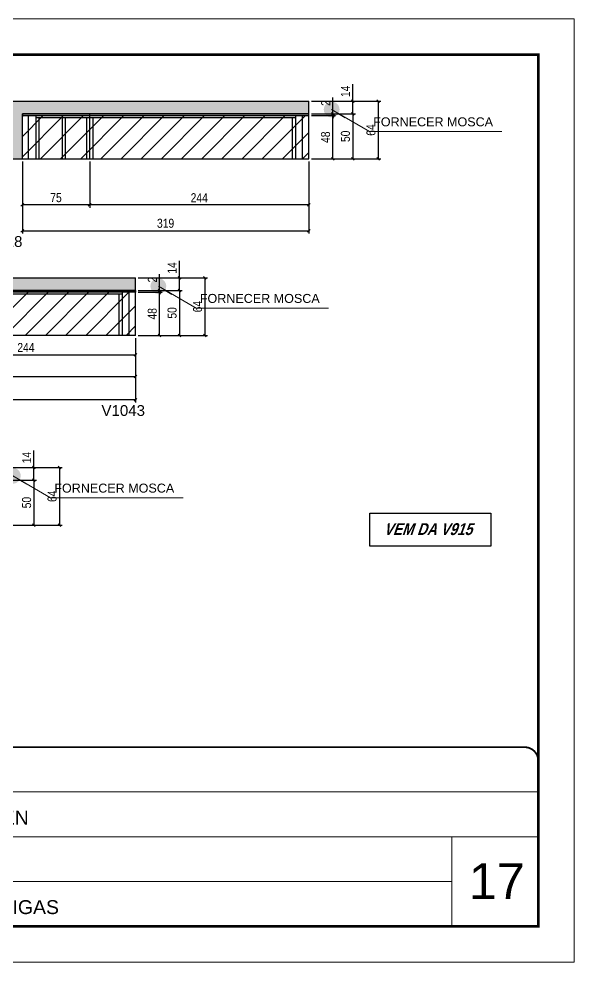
# Model space of a CAD drawing. Extents: x 3309 to 9563, y -2522 to 14608.
# Drawn here: x 4176 to 4794, y 8964 to 10014 of the extents above; entities that cross this region are included whole.
import ezdxf

# ---------------------------------------------------------------- set-up
doc = ezdxf.new("R2010")
doc.units = 0
doc.linetypes.add('CONTINUO', pattern=[0])
doc.linetypes.add('DASHED', pattern=[0.75, 0.5, -0.25])
for name, color, linetype in [('5', 5, 'Continuous'), ('COTA', 241, 'Continuous'), ('NOMENCLATURA', 7, 'Continuous'), ('Painéis', 200, 'Continuous'), ('SARR_2.2x7', 40, 'Continuous'), ('SARR_3.5x7', 81, 'Continuous')]:
    doc.layers.add(name, color=color, linetype=linetype)
for name, color, linetype, lineweight in [('CARIMBO', 255, 'Continuous', 9), ('Folhas', 255, 'Continuous', 9), ('Hachura', 251, 'Continuous', 9), ('SARRAFO DE PRESSAO', 251, 'DASHED', 9)]:
    doc.layers.add(name, color=color, linetype=linetype, lineweight=lineweight)
doc.styles.add('ARIAL', font='arial.ttf')
doc.styles.add('COTA TECNICA', font='techl___.ttf', dxfattribs={"height": 10})
doc.styles.get("Standard").update_dxf_attribs({"font": 'arial.ttf'})
doc.styles.add('TECNICA', font='techb___.ttf', dxfattribs={"height": 10})
doc.dimstyles.new('3x', dxfattribs={"dimtxt": 10, "dimasz": 5, "dimexe": 7, "dimexo": 5, "dimgap": 4, "dimtad": 1, "dimdec": 4, "dimlfac": 0.3333333333333333, "dimdsep": 46, "dimtxsty": 'Standard', "dimblk": 'DOT', "dimcen": 0.09, "dimclrd": 1, "dimclre": 1, "dimclrt": 2, "dimadec": 0, "dimazin": 2, "dimtfac": 1, "dimtdec": 4, "dimtmove": 0, "dimatfit": 3, "dimldrblk": 'DOT', "dimfxl": 1, "dimtolj": 1, "dimtzin": 0, "dimlwd": 9, "dimlwe": 9, "dimarcsym": 0})
doc.dimstyles.new('PAINEL', dxfattribs={"dimtxt": 10, "dimasz": 3, "dimexe": 3, "dimexo": 3, "dimgap": 3, "dimtad": 1, "dimdec": 1, "dimzin": 12, "dimdsep": 46, "dimtxsty": 'COTA TECNICA', "dimblk1": 'OBLIQUE', "dimblk2": 'OBLIQUE', "dimsah": 1, "dimcen": 0.9, "dimclrd": 4, "dimclre": 4, "dimclrt": 240, "dimadec": 1, "dimazin": 3, "dimtfac": 1, "dimtdec": 1, "dimtmove": 0, "dimatfit": 3, "dimfxl": 1, "dimtolj": 1, "dimtzin": 12, "dimarcsym": 0})

# ---------------------------------------------------------------- blocks, each defined once
blk = doc.blocks.new('9999999999')
at = {"color": 30, "linetype": 'CONTINUO'}
for p, q in [((98564.56196592061, 34379.63774966353), (99583.97835781069, 34379.63774966353)), ((98564.56196592061, 34329.8268713108), (99487.97835781069, 34329.8268713108)), ((99583.97835781069, 34329.8268713108), (99487.97835781069, 34329.8268713108)), ((99487.97835781069, 34329.8268713108), (99487.97835781069, 34230.20511460536)), ((98564.56196592063, 34280.01599295808), (99487.97835781069, 34280.01599295808))]:
    blk.add_line(p, q, dxfattribs=at)
at = {"color": 30, "linetype": 'CONTINUO', "const_width": 2}
blk.add_lwpolyline([(99583.97835781069, 34230.20511460536), (99583.97835781069, 34414.44862801625, 0.4142135623730951), (99568.97835781069, 34429.44862801625), (98228.97835781069, 34429.44862801625, 0.4142135623730951), (98213.97835781069, 34414.44862801625), (98213.97835781069, 34245.20511460536, 0.4142135623730951), (98228.97835781069, 34230.20511460536), (99583.97835781069, 34230.20511460536)], format="xyb", dxfattribs=at)
at = {"layer": 'Folhas'}
blk.add_lwpolyline([(98138.97835781069, 34190.20511460536), (99623.97835781069, 34190.20511460536), (99623.97835781069, 35240.20511460536), (98138.97835781069, 35240.20511460536)], close=True, dxfattribs=at)
at = {"layer": 'Folhas', "color": 30, "const_width": 3}
blk.add_lwpolyline([(98213.97835781069, 34230.20511460536), (99583.97835781069, 34230.20511460536), (99583.97835781069, 35200.20511460536), (98213.97835781069, 35200.20511460536)], close=True, dxfattribs=at)
at = {"color": 7, "linetype": 'Continuous', "ltscale": 5, "style": 'ARIAL'}
for s, p in [('LEAF LOEFGREN', (98837.6812528586, 34343.3186523228)), ('LATERAIS DE VIGAS', (98837.6812528586, 34243.69689561735))]:
    blk.add_text(s, height=15.48288, dxfattribs=at).set_placement(p)
blk = doc.blocks.new('_Oblique')
at = {"color": 0, "linetype": 'ByBlock', "lineweight": -2}
blk.add_line((-0.5, -0.5), (0.5, 0.5), dxfattribs=at)
blk = doc.blocks.new('*D507')
at = {"layer": 'COTA', "color": 4, "linetype": 'ByBlock', "lineweight": -2, "transparency": 16777216}
for p, q in [((4180.04205291011, 9854.807936237501), (4180.04205291011, 9774.728450433176)), ((4499.003384812466, 9854.807936237501), (4499.003384812466, 9774.728450433176)), ((4180.04205291011, 9777.728450433176), (4499.003384812466, 9777.728450433176))]:
    blk.add_line(p, q, dxfattribs=at)
at = {"layer": 'Defpoints', "color": 0, "linetype": 'ByBlock', "transparency": 16777216}
for p in [(4180.04205291011, 9857.807936237501), (4499.003384812466, 9857.807936237501), (4499.003384812466, 9777.728450433176)]:
    blk.add_point(p, dxfattribs=at)
at = {"layer": 'COTA', "color": 4, "linetype": 'ByBlock', "lineweight": -2, "transparency": 16777216, "xscale": 3, "yscale": 3, "zscale": 3, "rotation": 180}
blk.add_blockref('_Oblique', (4180.04205291011, 9777.728450433176), dxfattribs=at)
at = {"layer": 'COTA', "color": 4, "linetype": 'ByBlock', "lineweight": -2, "transparency": 16777216, "xscale": 3, "yscale": 3, "zscale": 3}
blk.add_blockref('_Oblique', (4499.003384812466, 9777.728450433176), dxfattribs=at)
at = {"layer": 'COTA', "color": 240, "linetype": 'ByBlock', "transparency": 16777216, "insert": (4339.522718861288, 9785.976988444872), "char_height": 10, "attachment_point": 5, "style": 'COTA TECNICA'}
blk.add_mtext('\\A1;319', dxfattribs=at)
blk = doc.blocks.new('*D508')
at = {"layer": 'COTA', "color": 4, "lineweight": -2, "transparency": 16777216}
for p, q in [((4255.003384812466, 9854.807936237501), (4255.003384812466, 9803.394567647609)), ((4499.003384812466, 9854.807936237501), (4499.003384812466, 9803.394567647609)), ((4499.003384812466, 9806.394567647609), (4255.003384812466, 9806.394567647609))]:
    blk.add_line(p, q, dxfattribs=at)
at = {"layer": 'Defpoints', "color": 0, "transparency": 16777216}
for p in [(4255.003384812466, 9857.807936237501), (4499.003384812466, 9857.807936237501), (4255.003384812466, 9806.394567647609)]:
    blk.add_point(p, dxfattribs=at)
at = {"layer": 'COTA', "color": 4, "lineweight": -2, "transparency": 16777216, "xscale": 3, "yscale": 3, "zscale": 3, "rotation": 180}
blk.add_blockref('_Oblique', (4255.003384812466, 9806.394567647609), dxfattribs=at)
at = {"layer": 'COTA', "color": 4, "lineweight": -2, "transparency": 16777216, "xscale": 3, "yscale": 3, "zscale": 3}
blk.add_blockref('_Oblique', (4499.003384812466, 9806.394567647609), dxfattribs=at)
at = {"layer": 'COTA', "color": 240, "transparency": 16777216, "insert": (4377.003384812466, 9814.467667062814), "char_height": 10, "attachment_point": 5, "style": 'COTA TECNICA'}
blk.add_mtext('\\A1;244', dxfattribs=at)
blk = doc.blocks.new('*D509')
at = {"layer": 'COTA', "color": 4, "lineweight": -2, "transparency": 16777216}
for p, q in [((4180.04205291011, 9854.807936237501), (4180.04205291011, 9803.394567647609)), ((4255.003384812466, 9854.807936237501), (4255.003384812466, 9803.394567647609)), ((4255.003384812466, 9806.394567647609), (4180.04205291011, 9806.394567647609))]:
    blk.add_line(p, q, dxfattribs=at)
at = {"layer": 'Defpoints', "color": 0, "transparency": 16777216}
for p in [(4180.04205291011, 9857.807936237501), (4255.003384812466, 9857.807936237501), (4180.04205291011, 9806.394567647609)]:
    blk.add_point(p, dxfattribs=at)
at = {"layer": 'COTA', "color": 4, "lineweight": -2, "transparency": 16777216, "xscale": 3, "yscale": 3, "zscale": 3, "rotation": 180}
blk.add_blockref('_Oblique', (4180.04205291011, 9806.394567647609), dxfattribs=at)
at = {"layer": 'COTA', "color": 4, "lineweight": -2, "transparency": 16777216, "xscale": 3, "yscale": 3, "zscale": 3}
blk.add_blockref('_Oblique', (4255.003384812466, 9806.394567647609), dxfattribs=at)
at = {"layer": 'COTA', "color": 240, "transparency": 16777216, "insert": (4217.522718861288, 9814.504216770416), "char_height": 10, "attachment_point": 5, "style": 'COTA TECNICA'}
blk.add_mtext('\\A1;75', dxfattribs=at)
blk = doc.blocks.new('*D498')
at = {"layer": 'COTA', "color": 4, "linetype": 'ByBlock', "lineweight": -2, "transparency": 16777216}
for p, q in [((3766.042052910111, 9658.248708754989), (3766.042052910111, 9586.596697450943)), ((4306.042052910109, 9658.248708754987), (4306.042052910109, 9586.596697450943)), ((4306.042052910109, 9589.596697450943), (3766.042052910111, 9589.596697450943))]:
    blk.add_line(p, q, dxfattribs=at)
at = {"layer": 'Defpoints', "color": 0, "linetype": 'ByBlock', "transparency": 16777216}
for p in [(3766.042052910111, 9661.248708754989), (4306.042052910109, 9661.248708754987), (3766.042052910111, 9589.596697450943)]:
    blk.add_point(p, dxfattribs=at)
at = {"layer": 'COTA', "color": 4, "linetype": 'ByBlock', "lineweight": -2, "transparency": 16777216, "xscale": 3, "yscale": 3, "zscale": 3, "rotation": 180}
blk.add_blockref('_Oblique', (3766.042052910111, 9589.596697450943), dxfattribs=at)
at = {"layer": 'COTA', "color": 4, "linetype": 'ByBlock', "lineweight": -2, "transparency": 16777216, "xscale": 3, "yscale": 3, "zscale": 3}
blk.add_blockref('_Oblique', (4306.042052910109, 9589.596697450943), dxfattribs=at)
at = {"layer": 'COTA', "color": 240, "linetype": 'ByBlock', "transparency": 16777216, "insert": (4036.04205291011, 9597.70634657375), "char_height": 10, "attachment_point": 5, "style": 'COTA TECNICA'}
blk.add_mtext('\\A1;540', dxfattribs=at)
blk = doc.blocks.new('*D500')
at = {"layer": 'COTA', "color": 4, "lineweight": -2, "transparency": 16777216}
for p, q in [((4010.04205291011, 9658.248708754989), (4010.04205291011, 9612.541684173017)), ((4306.042052910109, 9658.248708754987), (4306.042052910109, 9612.541684173017)), ((4010.04205291011, 9615.541684173017), (4306.042052910109, 9615.541684173017))]:
    blk.add_line(p, q, dxfattribs=at)
at = {"layer": 'Defpoints', "color": 0, "transparency": 16777216}
for p in [(4010.04205291011, 9661.248708754989), (4306.042052910109, 9661.248708754987), (4306.042052910109, 9615.541684173017)]:
    blk.add_point(p, dxfattribs=at)
at = {"layer": 'COTA', "color": 4, "lineweight": -2, "transparency": 16777216, "xscale": 3, "yscale": 3, "zscale": 3, "rotation": 180}
blk.add_blockref('_Oblique', (4010.04205291011, 9615.541684173017), dxfattribs=at)
at = {"layer": 'COTA', "color": 4, "lineweight": -2, "transparency": 16777216, "xscale": 3, "yscale": 3, "zscale": 3}
blk.add_blockref('_Oblique', (4306.042052910109, 9615.541684173017), dxfattribs=at)
at = {"layer": 'COTA', "color": 240, "transparency": 16777216, "insert": (4158.04205291011, 9623.673263120385), "char_height": 10, "attachment_point": 5, "style": 'COTA TECNICA'}
blk.add_mtext('\\A1;296', dxfattribs=at)
blk = doc.blocks.new('*D502')
at = {"layer": 'COTA', "color": 4, "lineweight": -2, "transparency": 16777216}
for p, q in [((4062.042052910109, 9658.248708754987), (4062.042052910109, 9636.715398214998)), ((4306.042052910109, 9658.248708754985), (4306.042052910109, 9636.715398214998)), ((4062.042052910109, 9639.715398214998), (4306.042052910109, 9639.715398214998))]:
    blk.add_line(p, q, dxfattribs=at)
at = {"layer": 'Defpoints', "color": 0, "transparency": 16777216}
for p in [(4062.042052910109, 9661.248708754987), (4306.042052910109, 9661.248708754985), (4306.042052910109, 9639.715398214998)]:
    blk.add_point(p, dxfattribs=at)
at = {"layer": 'COTA', "color": 4, "lineweight": -2, "transparency": 16777216, "xscale": 3, "yscale": 3, "zscale": 3, "rotation": 180}
blk.add_blockref('_Oblique', (4062.042052910109, 9639.715398214998), dxfattribs=at)
at = {"layer": 'COTA', "color": 4, "lineweight": -2, "transparency": 16777216, "xscale": 3, "yscale": 3, "zscale": 3}
blk.add_blockref('_Oblique', (4306.042052910109, 9639.715398214998), dxfattribs=at)
at = {"layer": 'COTA', "color": 240, "transparency": 16777216, "insert": (4184.042052910109, 9647.788497630203), "char_height": 10, "attachment_point": 5, "style": 'COTA TECNICA'}
blk.add_mtext('\\A1;244', dxfattribs=at)
blk = doc.blocks.new('*D489')
at = {"layer": 'COTA', "color": 4, "lineweight": -2, "transparency": 16777216}
for p, q in [((4147.042052910112, 9514.122591442505), (4224.285301102067, 9514.122591442505)), ((4221.285301102067, 9514.122591442505), (4221.285301102067, 9450.122591442523)), ((4147.042052910112, 9450.122591442523), (4224.285301102067, 9450.122591442523))]:
    blk.add_line(p, q, dxfattribs=at)
at = {"layer": 'Defpoints', "color": 0, "transparency": 16777216}
for p in [(4144.042052910112, 9514.122591442505, -1.142496617616953e-09), (4144.042052910112, 9450.122591442523, -1.142496617616953e-09), (4221.285301102067, 9450.122591442523)]:
    blk.add_point(p, dxfattribs=at)
at = {"layer": 'COTA', "color": 4, "lineweight": -2, "transparency": 16777216, "xscale": 3, "yscale": 3, "zscale": 3}
for p, rotation in [((4221.285301102067, 9514.122591442505), 90), ((4221.285301102067, 9450.122591442523), 270)]:
    blk.add_blockref('_Oblique', p, dxfattribs=dict(at, rotation=rotation))
at = {"layer": 'COTA', "color": 240, "transparency": 16777216, "insert": (4213.182961920782, 9482.12259144251), "char_height": 10, "attachment_point": 5, "rotation": 90, "style": 'COTA TECNICA'}
blk.add_mtext('\\A1;64', dxfattribs=at)
blk = doc.blocks.new('*D490')
at = {"layer": 'COTA', "color": 4, "lineweight": -2, "transparency": 16777216}
for p, q in [((4147.042052910112, 9500.122591442505), (4195.923472495271, 9500.122591442505)), ((4192.923472495271, 9500.122591442505), (4192.923472495271, 9450.122591442505)), ((4147.042052910112, 9450.122591442505), (4195.923472495271, 9450.122591442505))]:
    blk.add_line(p, q, dxfattribs=at)
at = {"layer": 'Defpoints', "color": 0, "transparency": 16777216}
for p in [(4144.042052910112, 9500.122591442505, -1.244042110260112e-09), (4144.042052910112, 9450.122591442505, -1.244042110260112e-09), (4192.923472495271, 9450.122591442505)]:
    blk.add_point(p, dxfattribs=at)
at = {"layer": 'COTA', "color": 4, "lineweight": -2, "transparency": 16777216, "xscale": 3, "yscale": 3, "zscale": 3}
for p, rotation in [((4192.923472495271, 9500.122591442505), 90), ((4192.923472495271, 9450.122591442505), 270)]:
    blk.add_blockref('_Oblique', p, dxfattribs=dict(at, rotation=rotation))
at = {"layer": 'COTA', "color": 240, "transparency": 16777216, "insert": (4184.813823372466, 9475.122591442501), "char_height": 10, "attachment_point": 5, "rotation": 90, "style": 'COTA TECNICA'}
blk.add_mtext('\\A1;50', dxfattribs=at)
blk = doc.blocks.new('*D491')
at = {"layer": 'COTA', "color": 4, "lineweight": -2, "transparency": 16777216}
for p, q in [((4192.923472495278, 9514.122591442505), (4192.923472495278, 9533.239550506833)), ((4147.042052910112, 9514.122591442505), (4195.923472495278, 9514.122591442505)), ((4192.923472495278, 9500.122591442507), (4192.923472495278, 9514.122591442505)), ((4147.042052910112, 9500.122591442507), (4195.923472495278, 9500.122591442507))]:
    blk.add_line(p, q, dxfattribs=at)
at = {"layer": 'Defpoints', "color": 0, "transparency": 16777216}
for p in [(4144.042052910112, 9514.122591442505, -1.244042110260112e-09), (4192.923472495278, 9514.122591442505), (4144.042052910112, 9500.122591442507, -1.244042110260112e-09)]:
    blk.add_point(p, dxfattribs=at)
at = {"layer": 'COTA', "color": 4, "lineweight": -2, "transparency": 16777216, "xscale": 3, "yscale": 3, "zscale": 3}
for p, rotation in [((4192.923472495278, 9514.122591442505), 90), ((4192.923472495278, 9500.122591442507), 270)]:
    blk.add_blockref('_Oblique', p, dxfattribs=dict(at, rotation=rotation))
at = {"layer": 'COTA', "color": 240, "transparency": 16777216, "insert": (4184.850373080076, 9525.181070974664), "char_height": 10, "attachment_point": 5, "rotation": 90, "style": 'COTA TECNICA'}
blk.add_mtext('\\A1;14', dxfattribs=at)
blk = doc.blocks.new('_Dot')
at = {"color": 0, "linetype": 'ByBlock', "lineweight": -2}
blk.add_line((-0.5, 0), (-1, 0), dxfattribs=at)
at = {"color": 0, "linetype": 'ByBlock', "const_width": 0.5}
blk.add_lwpolyline([(-0.25, 0, 1), (0.25, 0, 1)], format="xyb", close=True, dxfattribs=at)
blk = doc.blocks.new('*D484')
at = {"layer": 'COTA', "color": 4, "lineweight": -2, "transparency": 16777216}
for p, q in [((4309.042052910109, 9725.248708754993), (4386.28530110207, 9725.248708754993)), ((4383.28530110207, 9725.248708754993), (4383.28530110207, 9661.24870875501)), ((4309.042052910109, 9661.24870875501), (4386.28530110207, 9661.24870875501))]:
    blk.add_line(p, q, dxfattribs=at)
at = {"layer": 'Defpoints', "color": 0, "transparency": 16777216}
for p in [(4306.042052910109, 9725.248708754993, -1.142496617616953e-09), (4306.042052910109, 9661.24870875501, -1.142496617616953e-09), (4383.28530110207, 9661.24870875501)]:
    blk.add_point(p, dxfattribs=at)
at = {"layer": 'COTA', "color": 4, "lineweight": -2, "transparency": 16777216, "xscale": 3, "yscale": 3, "zscale": 3}
for p, rotation in [((4383.28530110207, 9725.248708754993), 90), ((4383.28530110207, 9661.24870875501), 270)]:
    blk.add_blockref('_Oblique', p, dxfattribs=dict(at, rotation=rotation))
at = {"layer": 'COTA', "color": 240, "transparency": 16777216, "insert": (4375.182961920785, 9693.248708754998), "char_height": 10, "attachment_point": 5, "rotation": 90, "style": 'COTA TECNICA'}
blk.add_mtext('\\A1;64', dxfattribs=at)
blk = doc.blocks.new('*D485')
at = {"layer": 'COTA', "color": 4, "lineweight": -2, "transparency": 16777216}
for p, q in [((4309.042052910109, 9711.248708754993), (4357.923472495274, 9711.248708754993)), ((4354.923472495274, 9711.248708754993), (4354.923472495274, 9661.248708754993)), ((4309.042052910109, 9661.248708754993), (4357.923472495274, 9661.248708754993))]:
    blk.add_line(p, q, dxfattribs=at)
at = {"layer": 'Defpoints', "color": 0, "transparency": 16777216}
for p in [(4306.042052910109, 9711.248708754993, -1.244042110260112e-09), (4306.042052910109, 9661.248708754993, -1.244042110260112e-09), (4354.923472495274, 9661.248708754993)]:
    blk.add_point(p, dxfattribs=at)
at = {"layer": 'COTA', "color": 4, "lineweight": -2, "transparency": 16777216, "xscale": 3, "yscale": 3, "zscale": 3}
for p, rotation in [((4354.923472495274, 9711.248708754993), 90), ((4354.923472495274, 9661.248708754993), 270)]:
    blk.add_blockref('_Oblique', p, dxfattribs=dict(at, rotation=rotation))
at = {"layer": 'COTA', "color": 240, "transparency": 16777216, "insert": (4346.813823372469, 9686.248708754989), "char_height": 10, "attachment_point": 5, "rotation": 90, "style": 'COTA TECNICA'}
blk.add_mtext('\\A1;50', dxfattribs=at)
blk = doc.blocks.new('*D486')
at = {"layer": 'COTA', "color": 4, "lineweight": -2, "transparency": 16777216}
for p, q in [((4354.923472495281, 9725.248708754993), (4354.923472495281, 9744.36566781932)), ((4309.042052910109, 9725.248708754993), (4357.923472495281, 9725.248708754993)), ((4354.923472495281, 9711.248708754994), (4354.923472495281, 9725.248708754993)), ((4309.042052910109, 9711.248708754994), (4357.923472495281, 9711.248708754994))]:
    blk.add_line(p, q, dxfattribs=at)
at = {"layer": 'Defpoints', "color": 0, "transparency": 16777216}
for p in [(4306.042052910109, 9725.248708754993, -1.244042110260112e-09), (4354.923472495281, 9725.248708754993), (4306.042052910109, 9711.248708754994, -1.244042110260112e-09)]:
    blk.add_point(p, dxfattribs=at)
at = {"layer": 'COTA', "color": 4, "lineweight": -2, "transparency": 16777216, "xscale": 3, "yscale": 3, "zscale": 3}
for p, rotation in [((4354.923472495281, 9725.248708754993), 90), ((4354.923472495281, 9711.248708754994), 270)]:
    blk.add_blockref('_Oblique', p, dxfattribs=dict(at, rotation=rotation))
at = {"layer": 'COTA', "color": 240, "transparency": 16777216, "insert": (4346.850373080078, 9736.307188287152), "char_height": 10, "attachment_point": 5, "rotation": 90, "style": 'COTA TECNICA'}
blk.add_mtext('\\A1;14', dxfattribs=at)
blk = doc.blocks.new('*D487')
at = {"layer": 'COTA', "color": 4, "lineweight": -2, "transparency": 16777216}
for p, q in [((4309.042052910109, 9709.248708755036), (4335.791778632298, 9709.248708755036)), ((4332.791778632298, 9661.248708754993), (4332.791778632298, 9709.248708755036)), ((4309.042052910109, 9661.248708754993), (4335.791778632298, 9661.248708754993))]:
    blk.add_line(p, q, dxfattribs=at)
at = {"layer": 'Defpoints', "color": 0, "transparency": 16777216}
for p in [(4306.042052910109, 9709.248708755036, -1.244042110260112e-09), (4332.791778632298, 9709.248708755036), (4306.042052910109, 9661.248708754993, -1.244042110260112e-09)]:
    blk.add_point(p, dxfattribs=at)
at = {"layer": 'COTA', "color": 4, "lineweight": -2, "transparency": 16777216, "xscale": 3, "yscale": 3, "zscale": 3}
for p, rotation in [((4332.791778632298, 9709.248708755036), 90), ((4332.791778632298, 9661.248708754993), 270)]:
    blk.add_blockref('_Oblique', p, dxfattribs=dict(at, rotation=rotation))
at = {"layer": 'COTA', "color": 240, "transparency": 16777216, "insert": (4324.696749392533, 9685.24870875501), "char_height": 10, "attachment_point": 5, "rotation": 90, "style": 'COTA TECNICA'}
blk.add_mtext('\\A1;48', dxfattribs=at)
blk = doc.blocks.new('*D488')
at = {"layer": 'COTA', "color": 4, "lineweight": -2, "transparency": 16777216}
for p, q in [((4332.791778632305, 9711.248708754994), (4332.791778632305, 9729.359819866106)), ((4309.042052910109, 9711.248708754994), (4335.791778632305, 9711.248708754994)), ((4309.042052910109, 9709.248708755036), (4335.791778632305, 9709.248708755036)), ((4332.791778632305, 9709.248708755036), (4332.791778632305, 9711.248708754994)), ((4332.791778632305, 9709.248708755036), (4332.791778632305, 9706.248708755036))]:
    blk.add_line(p, q, dxfattribs=at)
at = {"layer": 'Defpoints', "color": 0, "transparency": 16777216}
for p in [(4306.042052910109, 9711.248708754994, -1.244042110260112e-09), (4306.042052910109, 9709.248708755036, -1.244042110260112e-09), (4332.791778632305, 9711.248708754994)]:
    blk.add_point(p, dxfattribs=at)
at = {"layer": 'COTA', "color": 4, "lineweight": -2, "transparency": 16777216, "xscale": 3, "yscale": 3, "zscale": 3}
for p, rotation in [((4332.791778632305, 9711.248708754994), 270), ((4332.791778632305, 9709.248708755036), 90)]:
    blk.add_blockref('_Oblique', p, dxfattribs=dict(at, rotation=rotation))
at = {"layer": 'COTA', "color": 240, "transparency": 16777216, "insert": (4324.791778632307, 9723.304264310545), "char_height": 10, "attachment_point": 5, "rotation": 90, "style": 'COTA TECNICA'}
blk.add_mtext('\\A1;2', dxfattribs=at)
blk = doc.blocks.new('*D515')
at = {"layer": 'COTA', "color": 4, "lineweight": -2, "transparency": 16777216}
for p, q in [((4502.003384812468, 9921.807936237505), (4579.246633004432, 9921.807936237505)), ((4576.246633004432, 9921.807936237505), (4576.246633004432, 9857.807936237523)), ((4502.003384812468, 9857.807936237523), (4579.246633004432, 9857.807936237523))]:
    blk.add_line(p, q, dxfattribs=at)
at = {"layer": 'Defpoints', "color": 0, "transparency": 16777216}
for p in [(4499.003384812468, 9921.807936237505, -1.142496617616953e-09), (4499.003384812468, 9857.807936237523, -1.142496617616953e-09), (4576.246633004432, 9857.807936237523)]:
    blk.add_point(p, dxfattribs=at)
at = {"layer": 'COTA', "color": 4, "lineweight": -2, "transparency": 16777216, "xscale": 3, "yscale": 3, "zscale": 3}
for p, rotation in [((4576.246633004432, 9921.807936237505), 90), ((4576.246633004432, 9857.807936237523), 270)]:
    blk.add_blockref('_Oblique', p, dxfattribs=dict(at, rotation=rotation))
at = {"layer": 'COTA', "color": 240, "transparency": 16777216, "insert": (4568.144293823147, 9889.80793623751), "char_height": 10, "attachment_point": 5, "rotation": 90, "style": 'COTA TECNICA'}
blk.add_mtext('\\A1;64', dxfattribs=at)
blk = doc.blocks.new('*D516')
at = {"layer": 'COTA', "color": 4, "lineweight": -2, "transparency": 16777216}
for p, q in [((4502.003384812468, 9907.807936237505), (4550.884804397636, 9907.807936237505)), ((4547.884804397636, 9907.807936237505), (4547.884804397636, 9857.807936237505)), ((4502.003384812468, 9857.807936237505), (4550.884804397636, 9857.807936237505))]:
    blk.add_line(p, q, dxfattribs=at)
at = {"layer": 'Defpoints', "color": 0, "transparency": 16777216}
for p in [(4499.003384812468, 9907.807936237505, -1.244042110260112e-09), (4499.003384812468, 9857.807936237505, -1.244042110260112e-09), (4547.884804397636, 9857.807936237505)]:
    blk.add_point(p, dxfattribs=at)
at = {"layer": 'COTA', "color": 4, "lineweight": -2, "transparency": 16777216, "xscale": 3, "yscale": 3, "zscale": 3}
for p, rotation in [((4547.884804397636, 9907.807936237505), 90), ((4547.884804397636, 9857.807936237505), 270)]:
    blk.add_blockref('_Oblique', p, dxfattribs=dict(at, rotation=rotation))
at = {"layer": 'COTA', "color": 240, "transparency": 16777216, "insert": (4539.77515527483, 9882.807936237501), "char_height": 10, "attachment_point": 5, "rotation": 90, "style": 'COTA TECNICA'}
blk.add_mtext('\\A1;50', dxfattribs=at)
blk = doc.blocks.new('*D517')
at = {"layer": 'COTA', "color": 4, "lineweight": -2, "transparency": 16777216}
for p, q in [((4547.884804397643, 9921.807936237505), (4547.884804397643, 9940.924895301832)), ((4502.003384812468, 9921.807936237505), (4550.884804397643, 9921.807936237505)), ((4547.884804397643, 9907.807936237507), (4547.884804397643, 9921.807936237505)), ((4502.003384812468, 9907.807936237507), (4550.884804397643, 9907.807936237507))]:
    blk.add_line(p, q, dxfattribs=at)
at = {"layer": 'Defpoints', "color": 0, "transparency": 16777216}
for p in [(4499.003384812468, 9921.807936237505, -1.244042110260112e-09), (4547.884804397643, 9921.807936237505), (4499.003384812468, 9907.807936237507, -1.244042110260112e-09)]:
    blk.add_point(p, dxfattribs=at)
at = {"layer": 'COTA', "color": 4, "lineweight": -2, "transparency": 16777216, "xscale": 3, "yscale": 3, "zscale": 3}
for p, rotation in [((4547.884804397643, 9921.807936237505), 90), ((4547.884804397643, 9907.807936237507), 270)]:
    blk.add_blockref('_Oblique', p, dxfattribs=dict(at, rotation=rotation))
at = {"layer": 'COTA', "color": 240, "transparency": 16777216, "insert": (4539.81170498244, 9932.866415769664), "char_height": 10, "attachment_point": 5, "rotation": 90, "style": 'COTA TECNICA'}
blk.add_mtext('\\A1;14', dxfattribs=at)
blk = doc.blocks.new('*D518')
at = {"layer": 'COTA', "color": 4, "lineweight": -2, "transparency": 16777216}
for p, q in [((4502.003384812468, 9905.807936237548), (4528.75311053466, 9905.807936237548)), ((4525.75311053466, 9857.807936237505), (4525.75311053466, 9905.807936237548)), ((4502.003384812468, 9857.807936237505), (4528.75311053466, 9857.807936237505))]:
    blk.add_line(p, q, dxfattribs=at)
at = {"layer": 'Defpoints', "color": 0, "transparency": 16777216}
for p in [(4499.003384812468, 9905.807936237548, -1.244042110260112e-09), (4525.75311053466, 9905.807936237548), (4499.003384812468, 9857.807936237505, -1.244042110260112e-09)]:
    blk.add_point(p, dxfattribs=at)
at = {"layer": 'COTA', "color": 4, "lineweight": -2, "transparency": 16777216, "xscale": 3, "yscale": 3, "zscale": 3}
for p, rotation in [((4525.75311053466, 9905.807936237548), 90), ((4525.75311053466, 9857.807936237505), 270)]:
    blk.add_blockref('_Oblique', p, dxfattribs=dict(at, rotation=rotation))
at = {"layer": 'COTA', "color": 240, "transparency": 16777216, "insert": (4517.658081294895, 9881.807936237523), "char_height": 10, "attachment_point": 5, "rotation": 90, "style": 'COTA TECNICA'}
blk.add_mtext('\\A1;48', dxfattribs=at)
blk = doc.blocks.new('*D519')
at = {"layer": 'COTA', "color": 4, "lineweight": -2, "transparency": 16777216}
for p, q in [((4525.753110534667, 9907.807936237507), (4525.753110534667, 9925.919047348618)), ((4502.003384812468, 9907.807936237507), (4528.753110534667, 9907.807936237507)), ((4502.003384812468, 9905.807936237548), (4528.753110534667, 9905.807936237548)), ((4525.753110534667, 9905.807936237548), (4525.753110534667, 9907.807936237507)), ((4525.753110534667, 9905.807936237548), (4525.753110534667, 9902.807936237548))]:
    blk.add_line(p, q, dxfattribs=at)
at = {"layer": 'Defpoints', "color": 0, "transparency": 16777216}
for p in [(4499.003384812468, 9907.807936237507, -1.244042110260112e-09), (4499.003384812468, 9905.807936237548, -1.244042110260112e-09), (4525.753110534667, 9907.807936237507)]:
    blk.add_point(p, dxfattribs=at)
at = {"layer": 'COTA', "color": 4, "lineweight": -2, "transparency": 16777216, "xscale": 3, "yscale": 3, "zscale": 3}
for p, rotation in [((4525.753110534667, 9907.807936237507), 270), ((4525.753110534667, 9905.807936237548), 90)]:
    blk.add_blockref('_Oblique', p, dxfattribs=dict(at, rotation=rotation))
at = {"layer": 'COTA', "color": 240, "transparency": 16777216, "insert": (4517.753110534669, 9919.863491793058), "char_height": 10, "attachment_point": 5, "rotation": 90, "style": 'COTA TECNICA'}
blk.add_mtext('\\A1;2', dxfattribs=at)

msp = doc.modelspace()

# ---------------------------------------------------------------- hatches: boundary and pattern name
at = {"layer": 'COTA'}
h = msp.add_hatch(dxfattribs=at)
h.set_pattern_fill('AR-CONC', color=256, scale=0.03)
h.set_pattern_definition([(49.99999999999999, (0, 0), (5.46554006988012, -0.4781725661670926), [0.5715, -6.2865]), (355, (0, 0), (-1.05730264274908, 5.731705357171054), [0.4572, -5.0292175251]), (100.4514447, (0.45546021, -0.039847605), (4.408237412710598, 5.253532557365853), [0.4857002639999999, -5.342707337999999]), (46.18420000000001, (0, 1.524), (8.132371226763897, -1.261269837981814), [0.85725, -9.429749999999999]), (96.63555760999996, (0.677697, 1.418895), (7.12212402154509, 7.422783737931645), [0.7285506942, -8.0140682448]), (351.1841511700001, (0, 1.524), (7.12212402194931, 7.422783737565979), [0.6857990120999999, -7.5437919576]), (21, (0.7619999999999999, 1.143), (4.548431738073974, -3.067955945612628), [0.5715, -6.2865]), (326.0000000000001, (0.7619999999999999, 1.143), (1.854060850429412, 5.525638983669578), [0.4572, -5.029199999999999]), (71.45144499999999, (1.141035978, 0.8873370029999998), (6.402492578361485, 2.457683066577157), [0.485700264, -5.342698127999999]), (37.50000000000001, (0, 0), (0.0926580975177545, 2.536651166194593), [0, -4.96824, 0, -5.1054, 0, -5.04825]), (7.499999999999999, (0, 0), (2.004589875309172, 3.005417244543585), [0, -2.910839999999999, 0, -4.85394, 0, -1.92405]), (327.5, (-1.69926, 0), (4.067717855006141, -0.1718623197802033), [0, -1.905, 0, -5.9436, 0, -7.886699999999999]), (317.5, (-2.46126, 0), (4.443875441580541, 0.7627947309999908), [0, -2.4765, 0, -3.94716, 0, -5.6007])])
h.paths.add_polyline_path([(4180.04205291011, 9907.807936237503), (4499.003384812466, 9907.807936237501), (4499.003384812466, 9921.807936237501), (3489.04205291011, 9921.807936237501), (3489.04205291011, 9907.807936237501), (4150.04205291011, 9907.807936237501), (4150.04205291011, 9905.807936237501), (4150.04205291011, 9857.807936237501), (4180.04205291011, 9857.807936237501)])
h = msp.add_hatch(dxfattribs=at)
h.set_pattern_fill('AR-CONC', color=256, scale=0.03)
h.set_pattern_definition([(49.99999999999999, (-3102.557027486444, -919.7529289425656), (5.46554006988012, -0.4781725661670926), [0.5715, -6.2865]), (355, (-3102.557027486444, -919.7529289425656), (-1.05730264274908, 5.731705357171054), [0.4572, -5.0292175251]), (100.4514447, (-3102.101567276444, -919.7927765475656), (4.408237412710598, 5.253532557365853), [0.4857002639999999, -5.342707337999999]), (46.18420000000001, (-3102.557027486444, -918.2289289425657), (8.132371226763897, -1.261269837981814), [0.85725, -9.429749999999999]), (96.63555760999994, (-3101.879330486445, -918.3340339425656), (7.12212402154509, 7.422783737931645), [0.7285506942, -8.0140682448]), (351.1841511700001, (-3102.557027486444, -918.2289289425657), (7.12212402194931, 7.422783737565979), [0.6857990120999999, -7.5437919576]), (21, (-3101.795027486443, -918.6099289425656), (4.548431738073974, -3.067955945612628), [0.5715, -6.2865]), (326.0000000000001, (-3101.795027486443, -918.6099289425656), (1.854060850429412, 5.525638983669578), [0.4572, -5.029199999999999]), (71.45144499999999, (-3101.415991508444, -918.8655919395655), (6.402492578361485, 2.457683066577157), [0.485700264, -5.342698127999999]), (37.50000000000001, (-3102.557027486444, -919.7529289425656), (0.0926580975177545, 2.536651166194593), [0, -4.96824, 0, -5.1054, 0, -5.04825]), (7.499999999999999, (-3102.557027486444, -919.7529289425656), (2.004589875309172, 3.005417244543585), [0, -2.910839999999999, 0, -4.85394, 0, -1.92405]), (327.5, (-3104.256287486443, -919.7529289425656), (4.067717855006141, -0.1718623197802033), [0, -1.905, 0, -5.9436, 0, -7.886699999999999]), (317.5, (-3105.018287486444, -919.7529289425656), (4.443875441580541, 0.7627947309999908), [0, -2.4765, 0, -3.94716, 0, -5.6007])])
h.paths.add_polyline_path([(4306.042052910108, 9725.248708754989), (3489.04205291011, 9725.248708754989), (3489.04205291011, 9711.248708754989), (3766.042052910109, 9711.248708754989), (4306.042052910108, 9711.248708754983)])
at = {"layer": 'Hachura'}
h = msp.add_hatch(dxfattribs=at)
h.set_pattern_fill('ANSI31', color=256, scale=5)
h.set_pattern_definition([(45, (0, 0), (-11.22532015133644, 11.22532015133644), [])])
h.paths.add_polyline_path([(4255.003384812466, 9857.807936237503), (4255.003384812467, 9905.8079362375), (4180.04205291011, 9905.8079362375), (4180.04205291011, 9857.8079362375)])
h.paths.add_polyline_path([(4255.003384812466, 9905.807936237501), (4255.003384812466, 9857.807936237501), (4499.003384812467, 9857.807936237501), (4499.003384812466, 9905.807936237501)])
h.paths.add_polyline_path([(4062.042052910108, 9709.248708754983), (4062.042052910109, 9661.248708754987), (4306.042052910109, 9661.248708754987), (4306.042052910108, 9709.248708754983)])
h.paths.add_polyline_path([(4010.04205291011, 9709.248708754983), (4010.042052910111, 9661.248708754987), (4062.042052910109, 9661.248708754987), (4062.042052910108, 9709.248708754983)])
h.paths.add_polyline_path([(3766.042052910109, 9709.248708754983), (3766.04205291011, 9661.248708754989), (4010.04205291011, 9661.248708754987), (4010.042052910109, 9709.248708754983)])
h.paths.add_polyline_path([(3611.042052910111, 9711.248708754989), (3611.042052910111, 9661.248708754989), (3766.04205291011, 9661.248708754989), (3766.042052910109, 9711.248708754989)])
h.paths.add_polyline_path([(3489.04205291011, 9711.24870875499), (3489.042052910111, 9661.248708754989), (3611.042052910111, 9661.248708754987), (3611.04205291011, 9711.24870875499)])
h.paths.add_polyline_path([(3656.04205291011, 9450.122591442501), (3656.04205291011, 9498.122591442501), (3489.04205291011, 9498.122591442501), (3489.04205291011, 9450.122591442501)])
h.paths.add_polyline_path([(3656.04205291011, 9498.1225914425), (3656.04205291011, 9450.1225914425), (3900.04205291011, 9450.122591442501), (3900.04205291011, 9498.122591442501)])
h.paths.add_polyline_path([(4144.04205291011, 9450.122591442501), (4144.04205291011, 9498.122591442501), (3900.04205291011, 9498.122591442501), (3900.04205291011, 9450.122591442501)])

# ---------------------------------------------------------------- linework, layer by layer
at = {"layer": 'COTA'}
for p, q in [((3489.04205291011, 9921.807936237501), (4499.003384812466, 9921.807936237501)), ((4499.003384812466, 9907.807936237501), (4499.003384812466, 9921.807936237501)), ((4150.04205291011, 9857.807936237501), (4180.04205291011, 9857.807936237501)), ((3489.04205291011, 9725.248708754989), (4306.042052910107, 9725.248708754989)), ((4306.042052910108, 9711.248708754983), (4306.042052910108, 9725.248708754983))]:
    msp.add_line(p, q, dxfattribs=at)
at = {"layer": 'NOMENCLATURA'}
msp.add_lwpolyline([(4567.066730304505, 9463.144167670438), (4701.606418049574, 9463.144167670438), (4701.606418049574, 9426.684947468395), (4567.066730304505, 9426.684947468395)], close=True, dxfattribs=at)
at = {"layer": 'Painéis', "linetype": 'ByBlock'}
for p, q in [((4180.04205291011, 9907.807936237501), (4499.003384812466, 9907.807936237501)), ((4180.04205291011, 9857.807936237501), (4180.04205291011, 9907.807936237501)), ((4255.003384812466, 9857.807936237501), (4255.003384812466, 9907.807936237501)), ((4499.003384812466, 9857.807936237501), (4499.003384812466, 9907.807936237501)), ((4180.04205291011, 9857.807936237501), (4499.003384812466, 9857.807936237501)), ((4306.042052910108, 9711.248708754983), (3766.042052910109, 9711.248708754985)), ((4306.042052910109, 9661.248708754987), (4306.042052910108, 9711.248708754983)), ((4306.042052910109, 9661.248708754987), (3766.04205291011, 9661.248708754989))]:
    msp.add_line(p, q, dxfattribs=at)
for points in [[(4180.04205291011, 9905.807936237501), (4499.003384812466, 9905.807936237501), (4499.003384812466, 9907.807936237501), (4180.04205291011, 9907.807936237501)], [(4306.042052910107, 9709.248708754983), (3766.042052910109, 9709.248708754983), (3766.042052910109, 9711.248708754985), (4306.042052910107, 9711.248708754985)]]:
    msp.add_lwpolyline(points, close=True, dxfattribs=at)
at = {"layer": 'SARR_2.2x7', "linetype": 'Continuous'}
for p, q in [((4187.04205291011, 9857.807936237501), (4187.04205291011, 9905.807936237501)), ((4195.04205291011, 9903.607936237504), (4255.003384812466, 9903.607936237504)), ((4255.003384812466, 9903.607936237504), (4484.003384812466, 9903.607936237504)), ((4492.003384812466, 9857.807936237501), (4492.003384812466, 9905.807936237501)), ((4291.042052910108, 9707.048708754986), (4010.042052910109, 9707.048708754988)), ((4299.042052910109, 9661.248708754987), (4299.042052910108, 9709.248708754983))]:
    msp.add_line(p, q, dxfattribs=at)
at = {"layer": 'SARR_3.5x7'}
for p, q in [((4195.04205291011, 9905.807936237516), (4195.04205291011, 9857.807936237505)), ((4198.54205291011, 9903.607936237519), (4198.54205291011, 9857.807936237505)), ((4224.228123543318, 9903.607936237504), (4224.228123543318, 9857.807936237505)), ((4227.728123543318, 9903.607936237519), (4227.728123543318, 9857.807936237505)), ((4251.503384812466, 9903.607936237548), (4251.503384812437, 9857.807936237505)), ((4258.503384812466, 9903.607936237548), (4258.503384812495, 9857.807936237505)), ((4480.503384812466, 9903.607936237548), (4480.503384812437, 9857.807936237505)), ((4484.003384812466, 9905.807936237545), (4484.003384812378, 9857.807936237505)), ((4287.542052910108, 9707.048708755001), (4287.542052910109, 9661.24870875499)), ((4291.042052910108, 9709.248708754998), (4291.042052910109, 9661.24870875499))]:
    msp.add_line(p, q, dxfattribs=at)

# ---------------------------------------------------------------- block references
at = {"layer": 'SARRAFO DE PRESSAO', "color": 6, "linetype": 'ByBlock'}
msp.add_blockref('9999999999', (-94829.60916253102, -25226.64565318252), dxfattribs=at)

# ---------------------------------------------------------------- texts
at = {"layer": '5', "linetype": 'Continuous'}
for s, p in [('P18', (4150.330420976117, 9759.716968597288)), ('V1043', (4268.121797149714, 9571.585215615054))]:
    msp.add_text(s, height=12, rotation=359.9999644975238, dxfattribs=at).set_placement(p)
at = {"layer": 'CARIMBO', "style": 'ARIAL'}
for s, height, p in [('FORNECER MOSCA', 10, (4570.606491111797, 9893.920039575925, 1.244042110260112e-09)), ('FORNECER MOSCA', 10, (4377.645159209439, 9697.360812093413, 1.244042110260112e-09)), ('FORNECER MOSCA', 10, (4215.645159209442, 9486.234694780926, 1.244042110260112e-09)), ('17', 40, (4677.229435987316, 9033.70330104377))]:
    msp.add_text(s, height=height, dxfattribs=at).set_placement(p)
at = {"layer": 'NOMENCLATURA', "insert": (4631.503908624043, 9452.182367899322, -1.244042110260112e-09), "char_height": 13.2, "width": 300.2766194071228, "attachment_point": 2, "style": 'TECNICA'}
msp.add_mtext('{\\Q19;VEM DA V915}', dxfattribs=at)

# ---------------------------------------------------------------- dimensions: what is measured, and where the dimension line sits
at = {"layer": 'COTA'}
for base, p1, p2, angle, picture, middle in [((4547.884804397643, 9921.807936237505, 1.244042110260112e-09), (4499.003384812466, 9907.807936237503), (4499.003384812466, 9921.807936237501), 90, '*D517', (4539.81170498244, 9932.866415769664, 1.244042110260112e-09)), ((4525.753110534667, 9907.807936237507, 1.244042110260112e-09), (4499.003384812466, 9905.807936237545), (4499.003384812466, 9907.807936237503), 90, '*D519', (4517.753110534669, 9919.863491793058, 1.244042110260112e-09)), ((4576.246633004432, 9857.807936237523, 1.142496617616953e-09), (4499.003384812466, 9921.807936237501), (4499.003384812466, 9857.80793623752), 90, '*D515', (4568.144293823147, 9889.80793623751, 1.142496617616953e-09)), ((4547.884804397636, 9857.807936237505, 1.244042110260112e-09), (4499.003384812466, 9907.807936237501), (4499.003384812466, 9857.807936237501), 90, '*D516', (4539.77515527483, 9882.807936237501, 1.244042110260112e-09)), ((4525.75311053466, 9905.807936237548, 1.244042110260112e-09), (4499.003384812466, 9857.807936237501), (4499.003384812466, 9905.807936237545), 90, '*D518', (4517.658081294895, 9881.807936237523, 1.244042110260112e-09)), ((4255.003384812466, 9806.394567647609), (4499.003384812466, 9857.807936237501), (4255.003384812466, 9857.807936237501), 180, '*D508', (4377.003384812466, 9814.467667062814)), ((4354.923472495281, 9725.248708754993, 1.244042110260112e-09), (4306.042052910107, 9711.24870875499), (4306.042052910107, 9725.248708754989), 90, '*D486', (4346.850373080078, 9736.307188287152, 1.244042110260112e-09)), ((4332.791778632305, 9711.248708754994, 1.244042110260112e-09), (4306.042052910107, 9709.248708755033), (4306.042052910107, 9711.24870875499), 90, '*D488', (4324.791778632307, 9723.304264310545, 1.244042110260112e-09)), ((4383.28530110207, 9661.24870875501, 1.142496617616953e-09), (4306.042052910107, 9725.248708754989), (4306.042052910107, 9661.248708755007), 90, '*D484', (4375.182961920785, 9693.248708754998, 1.142496617616953e-09)), ((4354.923472495274, 9661.248708754993, 1.244042110260112e-09), (4306.042052910107, 9711.248708754989), (4306.042052910107, 9661.248708754989), 90, '*D485', (4346.813823372469, 9686.248708754989, 1.244042110260112e-09)), ((4332.791778632298, 9709.248708755036, 1.244042110260112e-09), (4306.042052910107, 9661.248708754989), (4306.042052910107, 9709.248708755033), 90, '*D487', (4324.696749392533, 9685.24870875501, 1.244042110260112e-09)), ((4192.923472495278, 9514.122591442505, 1.244042110260112e-09), (4144.04205291011, 9500.122591442503), (4144.04205291011, 9514.122591442501), 90, '*D491', (4184.850373080076, 9525.181070974664, 1.244042110260112e-09)), ((4221.285301102067, 9450.122591442523, 1.142496617616953e-09), (4144.04205291011, 9514.122591442501), (4144.04205291011, 9450.12259144252), 90, '*D489', (4213.182961920782, 9482.12259144251, 1.142496617616953e-09)), ((4192.923472495271, 9450.122591442505, 1.244042110260112e-09), (4144.04205291011, 9500.122591442501), (4144.04205291011, 9450.122591442501), 90, '*D490', (4184.813823372466, 9475.122591442501, 1.244042110260112e-09))]:
    dim = msp.add_linear_dim(base=base, p1=p1, p2=p2, angle=angle, dimstyle='PAINEL', dxfattribs=at)
    dim.commit()
    dim.dimension.update_dxf_attribs({"geometry": picture, "text_midpoint": middle})
at = {"layer": 'COTA', "linetype": 'ByBlock'}
dim = msp.add_linear_dim(base=(4499.003384812466, 9777.728450433176), p1=(4180.04205291011, 9857.807936237501), p2=(4499.003384812466, 9857.807936237501), dimstyle='PAINEL', dxfattribs=at)
dim.commit()
dim.dimension.update_dxf_attribs({"geometry": '*D507', "text_midpoint": (4339.522718861288, 9785.976988444872)})
at = {"layer": 'COTA'}
dim = msp.add_linear_dim(base=(4180.04205291011, 9806.394567647609), p1=(4255.003384812466, 9857.807936237501), p2=(4180.04205291011, 9857.807936237501), angle=180, dimstyle='PAINEL', override={"dimtmove": 1}, dxfattribs=at)
dim.commit()
dim.dimension.update_dxf_attribs({"geometry": '*D509', "text_midpoint": (4217.522718861288, 9814.504216770416)})
at = {"layer": 'COTA', "linetype": 'ByBlock'}
dim = msp.add_linear_dim(base=(3766.042052910111, 9589.596697450943), p1=(4306.042052910109, 9661.248708754987), p2=(3766.042052910111, 9661.248708754989), angle=180, dimstyle='PAINEL', dxfattribs=at)
dim.commit()
dim.dimension.update_dxf_attribs({"geometry": '*D498', "text_midpoint": (4036.04205291011, 9597.70634657375)})
at = {"layer": 'COTA'}
for base, p1, p2, picture, middle in [((4306.042052910109, 9615.541684173017), (4010.04205291011, 9661.248708754989), (4306.042052910109, 9661.248708754987), '*D500', (4158.04205291011, 9623.673263120385)), ((4306.042052910109, 9639.715398214998), (4062.042052910109, 9661.248708754987), (4306.042052910109, 9661.248708754985), '*D502', (4184.042052910109, 9647.788497630203))]:
    dim = msp.add_linear_dim(base=base, p1=p1, p2=p2, dimstyle='PAINEL', override={"dimtmove": 1}, dxfattribs=at)
    dim.commit()
    dim.dimension.update_dxf_attribs({"geometry": picture, "text_midpoint": middle})

# ---------------------------------------------------------------- leaders
at = {"layer": 'Hachura'}
for points in [[(4524.415082569809, 9912.62687806991, 1.244042110260112e-09), (4566.531718857121, 9888.19726865425, 1.244042110260112e-09), (4713.976204617938, 9888.19726865425, 1.244042110260112e-09)], [(4331.453750667451, 9716.067650587398, 1.244042110260112e-09), (4373.570386954762, 9691.638041171738, 1.244042110260112e-09), (4521.01487271558, 9691.638041171738, 1.244042110260112e-09)], [(4169.453750667453, 9504.94153327491, 1.244042110260112e-09), (4211.570386954765, 9480.51192385925, 1.244042110260112e-09), (4359.014872715583, 9480.51192385925, 1.244042110260112e-09)]]:
    msp.add_leader(points, dimstyle='3x', override={"dimasz": 17.5, "dimgap": 4, "dimtad": 0}, dxfattribs=at)

doc.saveas('drawing.dxf')
